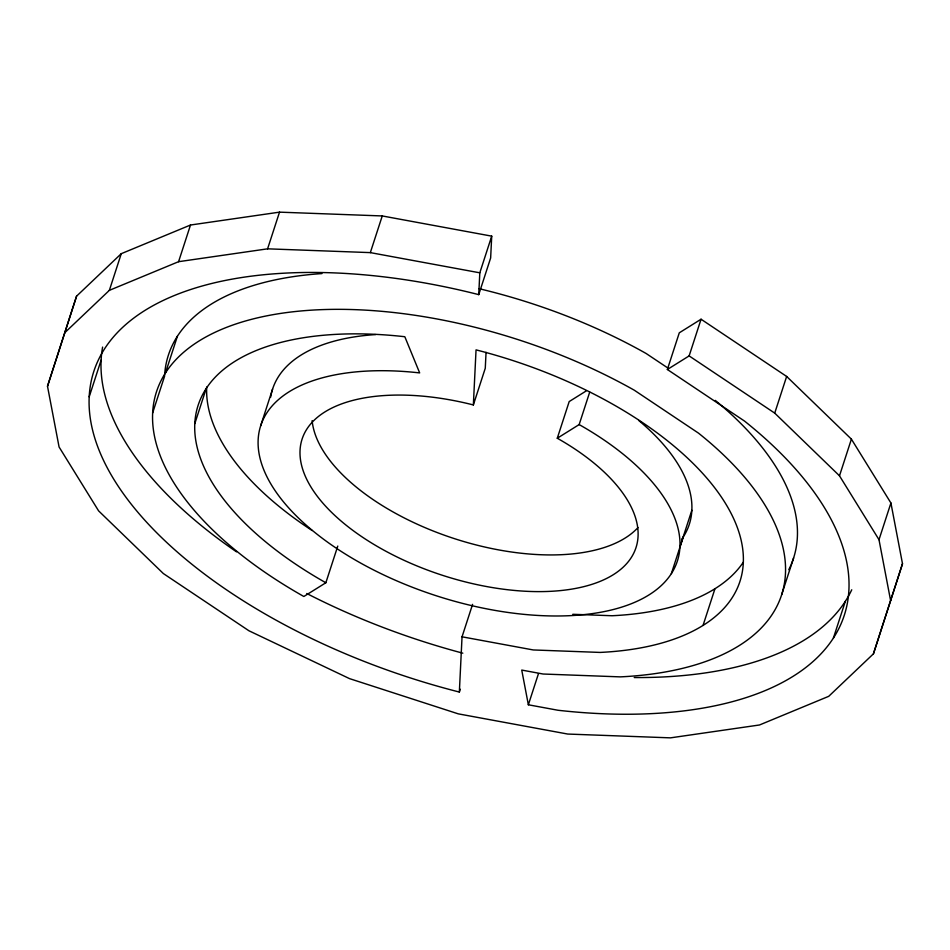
<?xml version="1.0" encoding="UTF-8"?>
<svg xmlns="http://www.w3.org/2000/svg" width="950" height="950" viewBox="0 0 950 950"><rect width="100%" height="100%" fill="white"/><g stroke="black" fill="none" stroke-linecap="round" stroke-linejoin="round"><path stroke-width="1.43" d="M101.104 360.169L89.193 396.851A394.547 193.681 18 0 0 459.349 692.051L462.044 636.809L472.577 604.366M586.209 390.937L569.192 401.565L557.282 438.235A175.536 86.165 18 0 1 574.37 588.656A175.536 86.165 18 0 1 308.762 483.241A175.536 86.165 18 0 1 473.361 404.938L476.045 349.873A284.858 139.84 18 0 1 735.763 523.497A284.858 139.84 18 0 1 600.103 652.424L533.259 649.954L462.044 636.809M89.193 396.851A394.547 193.681 18 0 1 478.741 294.631L479.809 272.816L491.72 236.146L382.256 215.947L279.514 212.147L190.499 225.019L121.279 253.674L76.57 296.163L47.5 386.258L59.078 446.987L98.598 510.863L163.352 573.551L248.947 630.776L349.541 678.633L458.28 713.854L567.744 734.053L670.486 737.853L759.501 724.981L828.721 696.326L873.43 653.837L902.5 563.742L890.922 503.013L851.402 439.137L786.648 376.449L701.053 319.224L679.286 332.821L667.363 369.491L744.491 421.052A394.547 193.681 18 0 1 557.982 710.256L528.354 704.781L521.74 670.071L543.127 674.025L620.255 676.875A328.641 161.334 18 0 0 698.488 433.129L634.244 390.177A328.641 161.334 18 0 0 199.061 340.979A328.641 161.334 18 0 0 303.846 596.493L325.85 582.754L337.772 546.072M486.056 352.319L485.272 368.256L473.361 404.938M491.72 236.146L490.651 257.949L478.741 294.631M76.57 296.163L47.5 386.258M873.43 653.837L902.5 563.742M64.647 332.832L109.357 290.344L121.279 253.674M109.357 290.344L178.576 261.689L190.499 225.019M165.502 372.863L177.424 336.193M152.629 412.965L164.552 376.295A328.641 161.334 18 0 1 321.967 273.576M194.786 423.676L206.245 388.407M178.576 261.689L267.591 248.829L279.514 212.147M260.656 425.826L272.567 389.144M267.591 248.829L370.334 252.617L382.256 215.947M459.349 692.051L460.263 689.225M325.85 582.754A284.858 139.84 18 0 1 198.051 405.543A284.858 139.84 18 0 1 404.819 336.728L419.662 372.911A219.058 107.54 18 0 0 283.706 502.111A219.058 107.54 18 0 0 614.365 609.235A219.058 107.54 18 0 0 579.156 424.579L589.701 392.136M528.354 704.781L538.436 673.752M667.363 369.491L689.13 355.906L701.053 319.224M679.939 546.915L691.861 510.233M671.353 573.634L683.276 536.964M703.047 625.409L714.97 588.727M890.578 600.412L878.999 539.695L839.491 475.808L774.725 413.119L786.648 376.449M781.684 594.629L793.606 557.947M839.491 475.808L851.402 439.137M833.435 637.972L845.357 601.291M878.999 539.695L890.922 503.013M557.282 438.235L579.156 424.579M572.791 614.294L612.026 615.742A284.858 139.84 18 0 0 743.363 562.127M370.334 252.617L479.809 272.816M689.13 355.906L774.725 413.119M667.933 368.054L646.154 353.507A328.641 161.334 18 0 0 478.942 288.658M638.673 420.434A219.058 107.54 18 0 1 681.732 539.232M270.667 397.159A219.058 107.54 18 0 1 271.082 394.832M271.332 393.68A219.058 107.54 18 0 1 375.547 334.59M312.134 530.516A284.858 139.84 18 0 1 206.708 386.994M790.602 565.856A328.641 161.334 18 0 1 788.773 569.691M715.267 400.389A328.641 161.334 18 0 1 791.16 564.549M851.746 589.784A394.547 193.681 18 0 1 634.232 677.54M462.816 653.172A394.547 193.681 18 0 1 306.767 593.501M236.514 551.843A394.547 193.681 18 0 1 102.612 347.082M637.984 527.571A175.536 86.165 18 0 1 453.328 538.282A175.536 86.165 18 0 1 312.134 420.636"/></g></svg>
